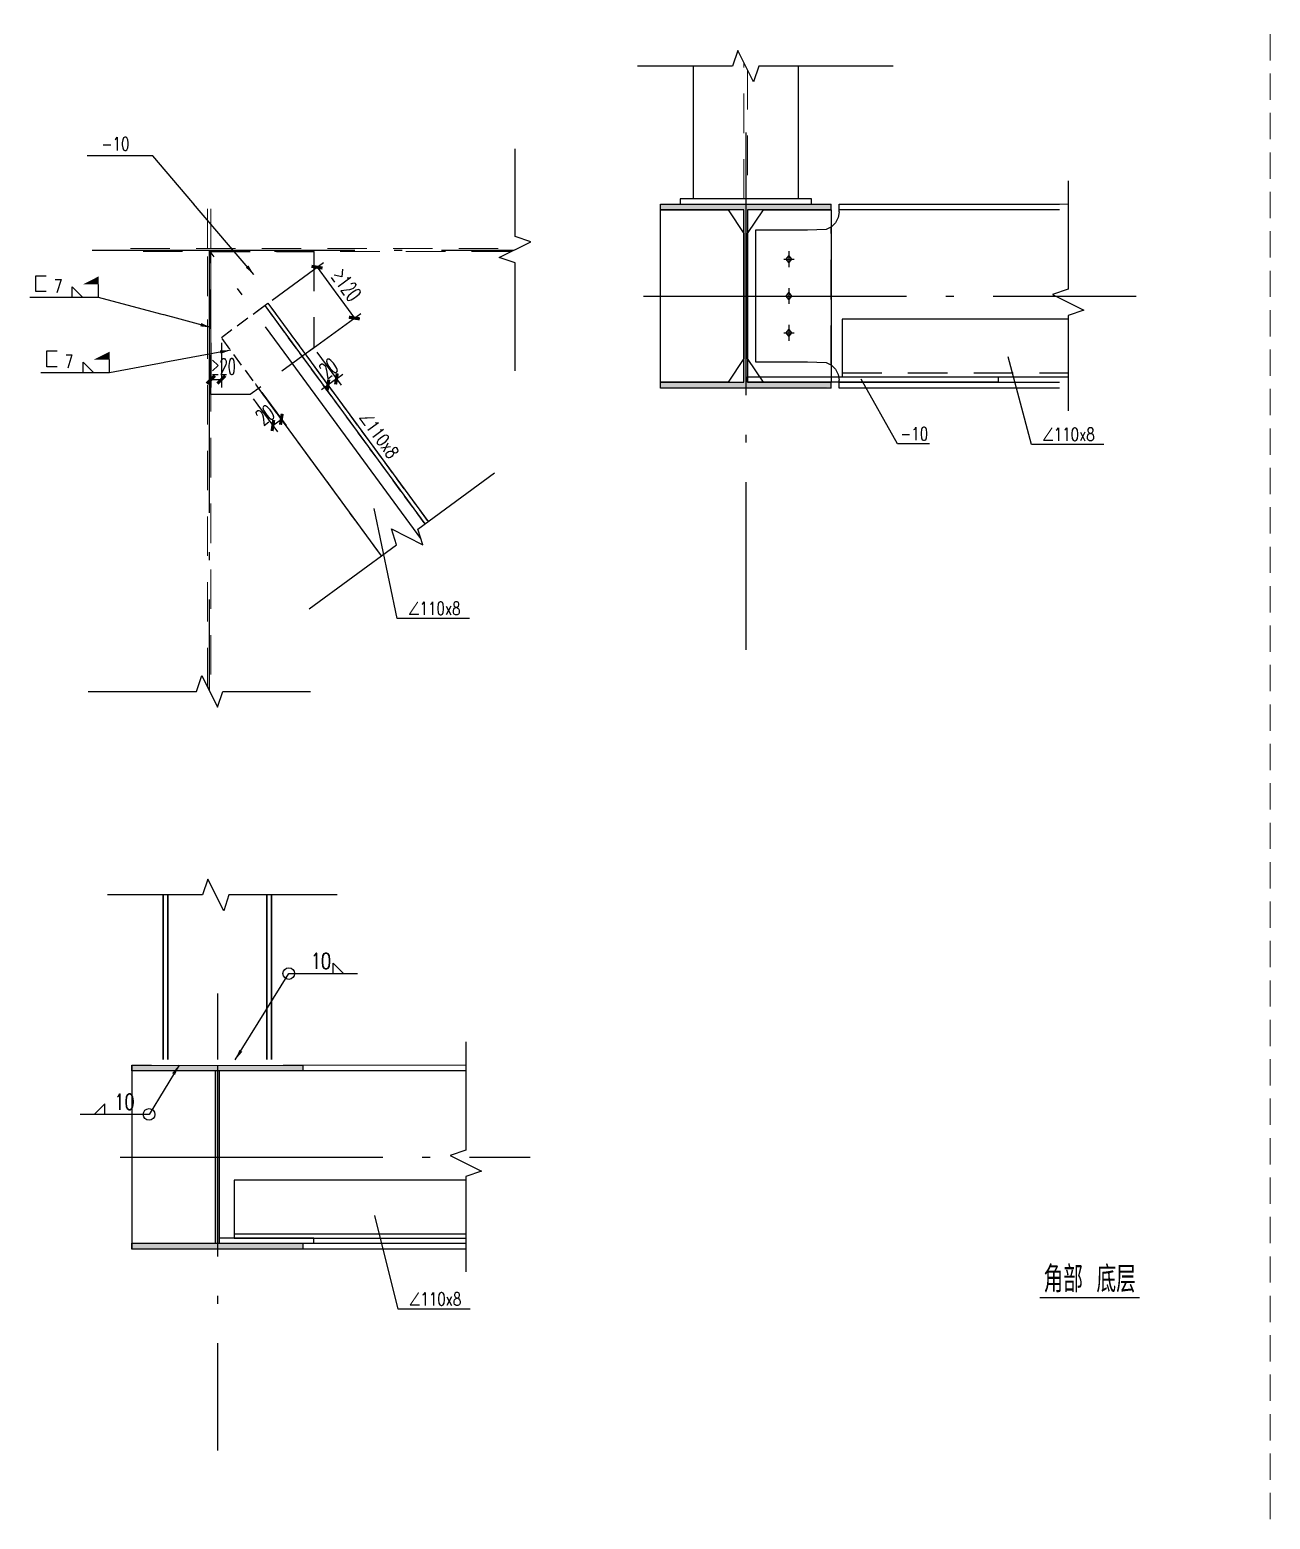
# Model space of a CAD drawing. Header units: millimetres. Extents: x 110450 to 212050, y -76471 to -19021.
# Drawn here: x 155034 to 178641, y -76471 to -48138 of the extents above; entities that cross this region are included whole.
import ezdxf
from ezdxf.enums import TextEntityAlignment as Align

# ---------------------------------------------------------------- set-up
doc = ezdxf.new("R2010")
doc.units = ezdxf.units.MM
doc.header["$LTSCALE"] = 100
for name, pattern in [('2', [5, 1.5, -1, 1.5, -1]), ('CENTER1', [13.3, 10, -1.5, 0.3, -1.5]), ('DASHED', [0.75, 0.5, -0.25]), ('HIDDEN', [0.375, 0.25, -0.125])]:
    doc.linetypes.add(name, pattern=pattern)
for name, color, linetype in [('1', 2, 'Continuous'), ('10', 7, 'Continuous'), ('60', 2, 'Continuous'), ('Continuous Line', 7, 'Continuous'), ('DIM', 144, 'Continuous'), ('LAYERDIM', 1, 'Continuous'), ('TEXT', 7, 'Continuous'), ('字符串标注', 253, 'Continuous'), ('梁构件', 4, 'Continuous'), ('轴线', 21, 'CENTER1'), ('轴线__点划线', 253, 'Continuous')]:
    doc.layers.add(name, color=color, linetype=linetype)
for name, color, linetype, lineweight in [('FRAME', 7, 'Continuous', 13), ('HIDDEN', 11, 'HIDDEN', 13), ('尺寸标注', 9, 'Continuous', 18), ('梁', 4, 'Continuous', 18)]:
    doc.layers.add(name, color=color, linetype=linetype, lineweight=lineweight)
doc.styles.add('hzfs', font='ROMANS-H.shx', dxfattribs={"width": 0.75, "bigfont": 'HZFS.shx'})
doc.styles.add('romans', font='romans.shx', dxfattribs={"width": 0.75})
doc.styles.get("Standard").update_dxf_attribs({"font": 'romans-h.shx', "width": 0.75, "bigfont": 'hzfs.shx'})
doc.styles.add('STANDRAD', font='romans-h.shx', dxfattribs={"width": 0.6, "bigfont": 'hzfs.shx'})
doc.dimstyles.new('10', dxfattribs={"dimtxt": 300, "dimasz": 150, "dimexe": 150, "dimexo": 100, "dimgap": 100, "dimtad": 1, "dimdec": 0, "dimlfac": 0.1, "dimtxsty": 'STANDRAD', "dimblk": 'ARCHTICK', "dimcen": 0.09, "dimclrd": 4, "dimclre": 4, "dimclrt": 7, "dimadec": 0, "dimazin": 0, "dimtfac": 1, "dimtdec": 0, "dimtix": 1, "dimtmove": 2, "dimatfit": 3, "dimldrblk": 'OBLIQUE', "dimfxl": 1, "dimarcsym": 0})
doc.dimstyles.new('ISO-Arrow', dxfattribs={"dimtxt": 300, "dimasz": 200, "dimexe": 100, "dimexo": 50, "dimgap": 50, "dimtad": 1, "dimdec": 0, "dimlfac": 0.2, "dimzin": 0, "dimdsep": 46, "dimtxsty": 'romans', "dimcen": 0.09, "dimclrd": 256, "dimclre": 256, "dimclrt": 7, "dimadec": 0, "dimazin": 0, "dimtfac": 1, "dimtdec": 0, "dimtix": 1, "dimtmove": 2, "dimatfit": 3, "dimfxl": 150, "dimtolj": 1, "dimtzin": 0, "dimarcsym": 0})

# ---------------------------------------------------------------- blocks, each defined once
blk = doc.blocks.new('_ArchTick')
at = {"color": 0, "linetype": 'ByBlock', "const_width": 0.4}
blk.add_lwpolyline([(-0.5, -0.5), (0.5, 0.5)], dxfattribs=at)
blk = doc.blocks.new('*D79')
at = {"layer": 'Defpoints', "color": 0, "ltscale": 5, "transparency": 16777216}
for p in [(159567, -53340), (161211, -53622), (160277, -54307)]:
    blk.add_point(p, dxfattribs=at)
at = {"layer": 'DIM', "color": 4, "lineweight": -2, "ltscale": 5, "transparency": 16777216}
for p, q in [((159647, -53280), (160622, -52566)), ((160501, -52654), (161211, -53622)), ((160357, -54248), (161332, -53534))]:
    blk.add_line(p, q, dxfattribs=at)
at = {"layer": 'DIM', "color": 4, "lineweight": -2, "ltscale": 5, "transparency": 16777216, "xscale": 150, "yscale": 150, "zscale": 150}
for p, rotation in [((160501, -52654), 126.2538377371842), ((161211, -53622), 306.2538377371842)]:
    blk.add_blockref('_ArchTick', p, dxfattribs=dict(at, rotation=rotation))
at = {"layer": 'DIM', "color": 7, "ltscale": 5, "transparency": 16777216, "insert": (161058, -52991), "char_height": 300, "attachment_point": 5, "rotation": 306.2538, "style": 'STANDRAD'}
blk.add_mtext('≥120', dxfattribs=at)
blk = doc.blocks.new('_OBLIQUE')
at = {"color": 0, "linetype": 'ByBlock'}
blk.add_line((-0.5, -0.5), (0.5, 0.5), dxfattribs=at)
blk = doc.blocks.new('*D80')
at = {"layer": 'Defpoints', "color": 0, "ltscale": 5, "transparency": 16777216}
for p in [(158480, -53990), (158680, -53990), (158480, -54794)]:
    blk.add_point(p, dxfattribs=at)
at = {"layer": 'DIM', "color": 4, "lineweight": -2, "ltscale": 5, "transparency": 16777216}
for p, q in [((158480, -54090), (158480, -54944)), ((158680, -54090), (158680, -54944)), ((158680, -54794), (158480, -54794))]:
    blk.add_line(p, q, dxfattribs=at)
at = {"layer": 'DIM', "color": 4, "lineweight": -2, "ltscale": 5, "transparency": 16777216, "xscale": 150, "yscale": 150, "zscale": 150, "rotation": 180}
blk.add_blockref('_ArchTick', (158480, -54794), dxfattribs=at)
at = {"layer": 'DIM', "color": 4, "lineweight": -2, "ltscale": 5, "transparency": 16777216, "xscale": 150, "yscale": 150, "zscale": 150}
blk.add_blockref('_ArchTick', (158680, -54794), dxfattribs=at)
at = {"layer": 'DIM', "color": 7, "ltscale": 5, "transparency": 16777216, "insert": (158717, -54544), "char_height": 300, "attachment_point": 5, "style": 'STANDRAD'}
blk.add_mtext('≥20', dxfattribs=at)
blk = doc.blocks.new('*D81')
at = {"layer": 'Defpoints', "color": 0, "ltscale": 5, "transparency": 16777216}
for p in [(159390, -54958), (159228, -55076), (159822, -55547)]:
    blk.add_point(p, dxfattribs=at)
at = {"layer": 'DIM', "color": 4, "lineweight": -2, "ltscale": 5, "transparency": 16777216}
for p, q in [((159287, -55157), (159749, -55787)), ((159449, -55039), (159911, -55668)), ((159661, -55666), (159822, -55547))]:
    blk.add_line(p, q, dxfattribs=at)
at = {"layer": 'DIM', "color": 4, "lineweight": -2, "ltscale": 5, "transparency": 16777216, "xscale": 150, "yscale": 150, "zscale": 150}
for p, rotation in [((159661, -55666), 216.2538377371866), ((159822, -55547), 36.25383773718661)]:
    blk.add_blockref('_ArchTick', p, dxfattribs=dict(at, rotation=rotation))
at = {"layer": 'DIM', "color": 7, "ltscale": 5, "transparency": 16777216, "insert": (159513, -55464), "char_height": 300, "attachment_point": 5, "rotation": 36.2538, "style": 'STANDRAD'}
blk.add_mtext('20', dxfattribs=at)
blk = doc.blocks.new('*D82')
at = {"layer": 'Defpoints', "color": 0, "ltscale": 5, "transparency": 16777216}
for p in [(160277, -54307), (160438, -54189), (160709, -54897)]:
    blk.add_point(p, dxfattribs=at)
at = {"layer": 'DIM', "color": 4, "lineweight": -2, "ltscale": 5, "transparency": 16777216}
for p, q in [((160336, -54388), (160798, -55018)), ((160497, -54270), (160959, -54900)), ((160709, -54897), (160588, -54986)), ((160870, -54779), (160709, -54897)), ((160870, -54779), (160991, -54690))]:
    blk.add_line(p, q, dxfattribs=at)
at = {"layer": 'DIM', "color": 4, "lineweight": -2, "ltscale": 5, "transparency": 16777216, "xscale": 150, "yscale": 150, "zscale": 150}
for p, rotation in [((160870, -54779), 216.2538377367563), ((160709, -54897), 36.25383773675632)]:
    blk.add_blockref('_ArchTick', p, dxfattribs=dict(at, rotation=rotation))
at = {"layer": 'DIM', "color": 7, "ltscale": 5, "transparency": 16777216, "insert": (160722, -54577), "char_height": 300, "attachment_point": 5, "rotation": 36.2538, "style": 'STANDRAD'}
blk.add_mtext('20', dxfattribs=at)

msp = doc.modelspace()

# ---------------------------------------------------------------- hatches: boundary and pattern name
at = {"layer": 'DIM', "ltscale": 5}
h = msp.add_hatch(color=127, dxfattribs=at)
h.dxf.hatch_style = 1
h.paths.add_polyline_path([(170268.2, -54826.1), (170268.2, -54936.1), (167034.4, -54952.4), (167034.4, -54842.4), (168624.4, -54842.4), (168624.4, -51562.4), (167034.4, -51562.4), (167034.4, -51452.4), (170284.4, -51452.4), (170284.4, -51562.4), (168694.4, -51562.4), (168694.4, -54842.4)])
h = msp.add_hatch(color=127, dxfattribs=at)
h.dxf.hatch_style = 1
h.paths.add_polyline_path([(160229.4, -71221.7), (160229.4, -71331.7), (156979.4, -71331.7), (156979.4, -71221.7), (158569.4, -71221.7), (158569.4, -67941.7), (156979.4, -67941.7), (156979.4, -67831.7), (160229.4, -67831.7), (160229.4, -67941.7), (158639.4, -67941.7), (158639.4, -71221.7)])

# ---------------------------------------------------------------- linework, layer by layer
at = {"linetype": '2', "ltscale": 5, "extrusion": (-7.49644e-08, 4.49787e-08, 1)}
msp.add_line((170497.2, -54665.4), (174794.7, -54666.1), dxfattribs=at)
at = {"ltscale": 5}
for points in [[(155349.1, -53115.5), (155149.1, -53115.5), (155149.1, -52815.5), (155349.1, -52815.5)], [(155556.7, -54547.8), (155356.7, -54547.8), (155356.7, -54247.8), (155556.7, -54247.8)]]:
    msp.add_lwpolyline(points, dxfattribs=at)
at = {"linetype": '2', "ltscale": 5}
msp.add_lwpolyline([(174794.7, -53642.4), (170497.4, -53642.4), (170497.2, -54742.4), (174794.7, -54742.4)], dxfattribs=at)
at = {"layer": '10', "ltscale": 5}
for p, q in [((169481.7, -52352.4), (169481.7, -52652.4)), ((169381.7, -52502.4), (169581.7, -52502.4)), ((169381.7, -53202.4), (169581.7, -53202.4)), ((169481.7, -53052.4), (169481.7, -53352.4)), ((169481.7, -53752.4), (169481.7, -54052.4)), ((169381.7, -53902.4), (169581.7, -53902.4))]:
    msp.add_line(p, q, dxfattribs=at)
at = {"layer": '10', "color": 1, "ltscale": 5}
for p, q in [((169431.7, -52502.4), (169481.7, -52437.4)), ((169481.7, -52567.4), (169431.7, -52502.4)), ((169481.7, -52437.4), (169531.7, -52502.4)), ((169531.7, -52502.4), (169481.7, -52567.4)), ((169431.7, -53202.4), (169481.7, -53137.4)), ((169481.7, -53267.4), (169431.7, -53202.4)), ((169481.7, -53137.4), (169531.7, -53202.4)), ((169531.7, -53202.4), (169481.7, -53267.4)), ((169431.7, -53902.4), (169481.7, -53837.4)), ((169481.7, -53967.4), (169431.7, -53902.4)), ((169481.7, -53837.4), (169531.7, -53902.4)), ((169531.7, -53902.4), (169481.7, -53967.4))]:
    msp.add_line(p, q, dxfattribs=at)
at = {"layer": '10', "ltscale": 5}
for centre, start, end in [((169481.7, -52502.4), 0, 180), ((169481.7, -52502.4), 180, 0), ((169481.7, -53202.4), 0, 180), ((169481.7, -53202.4), 180, 0), ((169481.7, -53902.4), 0, 180), ((169481.7, -53902.4), 180, 0)]:
    msp.add_arc(centre, 7.5, start, end, dxfattribs=at)
at = {"layer": '60', "ltscale": 5, "extrusion": (4.37114e-08, -4.37114e-08, 1)}
msp.add_line((167659.4, -48830.6), (167659.4, -51352.4), dxfattribs=at)
at = {"layer": '60', "ltscale": 5, "extrusion": (-1, -4.37114e-08, 1.74846e-07)}
msp.add_line((169659.4, -48830.6), (169659.4, -51352.4), dxfattribs=at)
at = {"layer": '60', "ltscale": 5, "extrusion": (1, 2.22045e-16, -8.43216e-09)}
for p, q in [((157574.4, -67731.7), (157574.4, -64595.6)), ((159546.4, -67731.7), (159546.4, -64595.6))]:
    msp.add_line(p, q, dxfattribs=at)
at = {"layer": '60', "ltscale": 5, "extrusion": (-1.54543e-07, -9.27259e-08, -1)}
for p, q in [((157574.4, -64595.6), (157574.4, -67731.7)), ((157662.4, -67731.7), (157662.4, -64595.6)), ((159546.4, -64595.6), (159546.4, -67731.7)), ((159634.4, -67731.7), (159634.4, -64595.6))]:
    msp.add_line(p, q, dxfattribs=at)
at = {"layer": '60', "ltscale": 5, "extrusion": (-1, -2.22045e-16, 3.09086e-08)}
for p, q in [((157662.4, -64595.6), (157662.4, -67731.7)), ((159634.4, -64595.6), (159634.4, -67731.7))]:
    msp.add_line(p, q, dxfattribs=at)
at = {"layer": '60', "ltscale": 5}
msp.add_line((158925.5, -71041.7), (163332.9, -71041.7), dxfattribs=at)
for points in [[(174794.7, -53642.4), (170497.4, -53642.4), (170497.2, -54742.4), (174794.7, -54742.4)], [(163332.9, -70021.7), (158925.7, -70021.7), (158925.5, -71121.7), (163332.9, -71121.7)]]:
    msp.add_lwpolyline(points, dxfattribs=at)
at = {"layer": 'Continuous Line', "color": 7, "ltscale": 5}
msp.add_line((170284.4, -51562.4), (170284.4, -54842.4), dxfattribs=at)
at = {"layer": 'Continuous Line', "ltscale": 5}
msp.add_lwpolyline([(169909.4, -51452.4), (169909.4, -51352.4), (167409.4, -51352.4), (167409.4, -51452.4)], close=True, dxfattribs=at)
at = {"layer": 'DIM', "ltscale": 5}
for p, q in [((156344.2, -53230.3), (156344.2, -52980.3)), ((156044.2, -53230.3), (155844.2, -53030.3)), ((155844.2, -53230.3), (155844.2, -53030.3)), ((156251.8, -54662.6), (156051.8, -54462.6)), ((156051.8, -54662.6), (156051.8, -54462.6)), ((156551.8, -54662.6), (156551.8, -54412.6)), ((161007.4, -66090.8), (160807.4, -65890.8)), ((160807.4, -66090.8), (160807.4, -65890.8)), ((156260.3, -68770.6), (156460.3, -68570.6)), ((156460.3, -68770.6), (156460.3, -68570.6))]:
    msp.add_line(p, q, dxfattribs=at)
for points in [[(173460.9, -54842.4), (168694.4, -54842.4), (168694.4, -54742.4), (173460.9, -54742.4)], [(158639.4, -71221.7), (160437.9, -71221.7), (160437.9, -71121.7), (158639.4, -71121.7)]]:
    msp.add_lwpolyline(points, close=True, dxfattribs=at)
at = {"layer": 'DIM', "linetype": 'ByBlock', "ltscale": 5}
for centre in [(159963.4, -66090.8), (157304.3, -68770.6)]:
    msp.add_circle(centre, 110.7, dxfattribs=at)
at = {"layer": 'DIM', "ltscale": 5}
for points in [[(156344.2, -52980.3), (156044.2, -52980.3), (156344.2, -52830.3)], [(156551.8, -54412.6), (156251.8, -54412.6), (156551.8, -54262.6)]]:
    msp.add_solid(points, dxfattribs=at)
at = {"layer": 'HIDDEN', "linetype": '2', "ltscale": 5, "extrusion": (-1.19249e-08, -4.37114e-08, -1)}
for p, q in [((168623.9, -51352.4), (168623.9, -48759.6)), ((168694.9, -48901.6), (168694.9, -51352.4))]:
    msp.add_line(p, q, dxfattribs=at)
at = {"layer": 'LAYERDIM', "color": 6}
msp.add_line((174255.1, -72255.2), (176155.1, -72255.2), dxfattribs=at)
at = {"layer": '字符串标注', "color": 7, "ltscale": 5}
for p, q in [((174096, -56028.1), (173654.2, -54359.1)), ((171548.4, -56017), (170858.5, -54784.2)), ((172154.9, -56017), (171548.4, -56017)), ((175471.6, -56028.1), (174096, -56028.1)), ((162027.4, -59339.1), (161585.6, -57245.7)), ((163403, -59339.1), (162027.4, -59339.1)), ((162042.8, -72477.4), (161601, -70695.3)), ((163418.4, -72477.4), (162042.8, -72477.4))]:
    msp.add_line(p, q, dxfattribs=at)
at = {"layer": '尺寸标注', "color": 7, "ltscale": 5}
for p, q in [((170434.4, -51452.4), (174794.7, -51452.4)), ((156979.4, -67831.7), (163332.9, -67831.7))]:
    msp.add_line(p, q, dxfattribs=at)
at = {"layer": '梁', "color": 3, "linetype": 'HIDDEN', "ltscale": 20}
msp.add_line((178640.7, -76470.8), (178640.7, -47745.8), dxfattribs=at)
at = {"layer": '梁构件', "ltscale": 5}
for p, q in [((167034.4, -51562.4), (167034.4, -51452.4)), ((167034.4, -51452.4), (170284.4, -51452.4)), ((168624.4, -51562.4), (167034.4, -51562.4)), ((168624.4, -54842.4), (168624.4, -51562.4)), ((170284.4, -51562.4), (168694.4, -51562.4)), ((168694.4, -51562.4), (168694.4, -54842.4)), ((170284.4, -51562.4), (170284.4, -51452.4)), ((170434.4, -51452.4), (174632, -51452.4)), ((170434.4, -51602.4), (170434.4, -51452.4)), ((174632, -51562.4), (170434.4, -51562.4)), ((170367.5, -51808.1), (170290.1, -51885.5)), ((170417.3, -51710.5), (170367.5, -51808.1)), ((170434.4, -51602.4), (170417.3, -51710.5)), ((169834.4, -51952.4), (168844.4, -51952.4)), ((168844.4, -51952.4), (168844.4, -54452.4)), ((170192.5, -51935.2), (169834.4, -51952.4)), ((170290.1, -51885.5), (170192.5, -51935.2)), ((168844.4, -54452.4), (169834.4, -54452.4)), ((169834.4, -54452.4), (170192.5, -54469.5)), ((170192.5, -54469.5), (170290.1, -54519.2)), ((170290.1, -54519.2), (170367.5, -54596.6)), ((170367.5, -54596.6), (170417.3, -54694.2)), ((167034.4, -54952.4), (167034.4, -54842.4)), ((167034.4, -54842.4), (168624.4, -54842.4)), ((170284.4, -54952.4), (167034.4, -54952.4)), ((168694.4, -54842.4), (170284.4, -54842.4)), ((170284.4, -54952.4), (170284.4, -54842.4)), ((170417.3, -54694.2), (170434.4, -54802.4)), ((170434.4, -54952.4), (170434.4, -54802.4)), ((170434.4, -54842.4), (174632, -54842.4)), ((174632, -54952.4), (170434.4, -54952.4))]:
    msp.add_line(p, q, dxfattribs=at)
at = {"layer": '梁构件', "color": 2, "ltscale": 5}
for p, q in [((167034.4, -51562.4), (168324.4, -51562.4)), ((167034.4, -54842.4), (167034.4, -51562.4)), ((168324.4, -51562.4), (168624.4, -52012.4)), ((168694.4, -52012.4), (168994.4, -51562.4)), ((168994.4, -51562.4), (170284.4, -51562.4)), ((170284.4, -51562.4), (170284.4, -51888.4)), ((168624.4, -52012.4), (168624.4, -54392.4)), ((168694.4, -54392.4), (168694.4, -52012.4)), ((168624.4, -54392.4), (168324.4, -54842.4)), ((168994.4, -54842.4), (168694.4, -54392.4)), ((170284.4, -54516.3), (170284.4, -54842.4)), ((168324.4, -54842.4), (167034.4, -54842.4)), ((170284.4, -54842.4), (168994.4, -54842.4))]:
    msp.add_line(p, q, dxfattribs=at)
at = {"layer": '梁构件', "color": 2, "linetype": '2', "ltscale": 5}
msp.add_line((170284.4, -54516.3), (170284.4, -51888.4), dxfattribs=at)
at = {"layer": '梁构件', "color": 7, "ltscale": 5}
for p, q in [((156979.4, -67831.7), (156979.4, -71331.7)), ((163332.9, -67941.7), (156979.4, -67941.7)), ((156979.4, -71221.7), (163332.9, -71221.7)), ((163332.9, -71331.7), (156979.4, -71331.7))]:
    msp.add_line(p, q, dxfattribs=at)
msp.add_lwpolyline([(159446.2, -71221.7), (160229.4, -71221.7), (160229.4, -71331.7), (156979.4, -71331.7), (156979.4, -71221.7), (158569.4, -71221.7), (158569.4, -67941.7), (156979.4, -67941.7), (156979.4, -67831.7), (160229.4, -67831.7), (160229.4, -67941.7), (158639.4, -67941.7), (158639.4, -71221.7), (160229.4, -71221.7)], dxfattribs=at)
at = {"layer": '轴线', "ltscale": 5, "extrusion": (0, -1, 2.22045e-16)}
for p, q in [((168659.4, -50091.5), (168659.4, -59934.4)), ((158604.4, -66470.8), (158604.4, -75161.7))]:
    msp.add_line(p, q, dxfattribs=at)
at = {"layer": '轴线', "ltscale": 5}
for p, q in [((166716.7, -53202.4), (176091.7, -53202.4)), ((156754.9, -69581.7), (164556.1, -69581.7))]:
    msp.add_line(p, q, dxfattribs=at)
at = {"layer": '轴线__点划线', "color": 7, "ltscale": 5}
for points in [[(171468.1, -48830.6), (168909.4, -48830.6), (168809.4, -49130.6), (168509.4, -48530.6), (168409.4, -48830.6), (166596.7, -48830.6)], [(174794.7, -51013.6), (174794.7, -53072.3), (174494.7, -53172.3), (175094.7, -53472.3), (174794.7, -53572.3), (174794.7, -55385)], [(160354.2, -59150.1), (162014.4, -57932.7), (161917.6, -57631.6), (162514.4, -57938), (162417.6, -57637), (163879.4, -56565)], [(160883.2, -64595.6), (158824.4, -64595.6), (158724.4, -64895.6), (158424.4, -64295.6), (158324.4, -64595.6), (156511.7, -64595.6)], [(163332.9, -67392.9), (163332.9, -69451.6), (163032.9, -69551.7), (163632.9, -69851.6), (163332.9, -69951.6), (163332.9, -71764.4)]]:
    msp.add_lwpolyline(points, dxfattribs=at)

# ---------------------------------------------------------------- texts
at = {"layer": '1', "style": 'hzfs', "width": 0.75}
msp.add_text('角部 底层', height=500, dxfattribs=at).set_placement((175205.1, -71905.2), align=Align.MIDDLE_CENTER)
at = {"layer": 'TEXT', "color": 7, "ltscale": 5, "width": 0.75}
msp.add_text('-10', height=250, dxfattribs=at).set_placement((156666.7, -50306.9), align=Align.MIDDLE_CENTER)
at = {"layer": 'TEXT', "ltscale": 5, "width": 0.75}
for s, height, p in [('7', 250, (155493.4, -53140.3)), ('7', 250, (155700.9, -54572.6)), ('10', 300, (160382.4, -66000.8)), ('10', 300, (156644.2, -68680.6))]:
    msp.add_text(s, height=height, dxfattribs=at).set_placement(p)
at = {"layer": '字符串标注', "color": 7, "ltscale": 5, "width": 0.75}
msp.add_text('∠110x8', height=250, rotation=306.25384, dxfattribs=at).set_placement((161582.9, -55919.1), align=Align.CENTER)
for s, p in [('-10', (171867.1, -55947.1)), ('∠110x8', (174804.7, -55958.1)), ('∠110x8', (162736, -59269.1)), ('∠110x8', (162751.4, -72407.4))]:
    msp.add_text(s, height=250, dxfattribs=at).set_placement(p, align=Align.CENTER)

# ---------------------------------------------------------------- wipeouts: each hides what was drawn before it
at = {"ltscale": 5}
msp.add_wipeout([(159228.3, -55076.2), (158479.9, -55076.2), (158479.9, -52357.9), (160437.9, -52357.9), (160437.9, -54189.2)], dxfattribs=at).dxf.layer = 'FRAME'

# ---------------------------------------------------------------- next in the draw order: linework, layer by layer
at = {"layer": '60', "ltscale": 5, "extrusion": (-8.06022e-08, 3.38529e-08, 1)}
msp.add_line((159504.8, -53385.2), (162551.7, -57538.6), dxfattribs=at)
at = {"layer": '60', "linetype": 'DASHED', "ltscale": 5, "extrusion": (-8.06022e-08, 3.38529e-08, 1)}
msp.add_line((159504.8, -53385.2), (162551.7, -57538.6), dxfattribs=at)
at = {"layer": '60', "ltscale": 5}
msp.add_lwpolyline([(161726.1, -58144.1), (158679.9, -53990.3), (159566.8, -53339.6), (162613.1, -57493.6)], dxfattribs=at)

# ---------------------------------------------------------------- next in the draw order: dimensions: what is measured, and where the dimension line sits
at = {"layer": 'DIM', "ltscale": 5}
dim = msp.add_linear_dim(base=(160708.9, -54896.9), p1=(160437.9, -54189.2), p2=(160276.6, -54307.5), angle=216.25384, dimstyle='10', dxfattribs=at)
dim.commit()
dim.dimension.update_dxf_attribs({"geometry": '*D82', "text_midpoint": (160722.3, -54577), "dimtype": 129})

# ---------------------------------------------------------------- next in the draw order: wipeouts: each hides what was drawn before it
at = {"ltscale": 5}
msp.add_wipeout([(157354.4, -67831.7), (159854.4, -67831.7), (159854.4, -67731.7), (157354.4, -67731.7)], dxfattribs=at).dxf.layer = 'DIM'

# ---------------------------------------------------------------- next in the draw order: leaders
at = {"layer": 'DIM', "color": 0, "ltscale": 5}
for points in [[(158945.5, -67731.7), (159963.4, -66090.8), (161273.2, -66090.8)], [(157874.8, -67831.7), (157304.3, -68770.6), (155994.5, -68770.6)]]:
    msp.add_leader(points, dimstyle='ISO-Arrow', dxfattribs=at)

# ---------------------------------------------------------------- next in the draw order: wipeouts: each hides what was drawn before it
at = {"ltscale": 5}
for points in [[(156949.4, -53202.4), (164270.1, -53202.4), (164270.1, -52569.7), (163970.1, -52469.7), (164570.1, -52169.7), (164270.1, -52069.7), (164270.1, -51452.4), (156949.4, -51452.4)], [(157574.4, -53402.4), (157574.4, -60723), (158207.1, -60723), (158307.1, -60423), (158607.1, -61023), (158707.1, -60723), (159324.4, -60723), (159324.4, -53402.4)]]:
    msp.add_wipeout(points, dxfattribs=at).dxf.layer = 'DIM'

# ---------------------------------------------------------------- next in the draw order: linework, layer by layer
at = {"linetype": '2', "ltscale": 5}
msp.add_lwpolyline([(159228.3, -55076.2), (158479.9, -55076.2), (158479.9, -52357.9), (160437.9, -52357.9), (160437.9, -54189.2)], close=True, dxfattribs=at)
at = {"layer": '60', "linetype": 'DASHED', "ltscale": 5}
msp.add_lwpolyline([(161726.1, -58144.1), (158679.9, -53990.3), (159566.8, -53339.6), (162613.1, -57493.6)], dxfattribs=at)
at = {"layer": 'HIDDEN', "linetype": '2', "ltscale": 5}
for p, q in [((158418.9, -52296.9), (158418.9, -51452.4)), ((158479.9, -52296.9), (158479.9, -51452.4)), ((158418.9, -53202.4), (158418.9, -52357.9)), ((158479.9, -53202.4), (158479.9, -52357.9))]:
    msp.add_line(p, q, dxfattribs=at)
at = {"layer": 'HIDDEN', "linetype": '2', "ltscale": 5, "extrusion": (0, -4.44089e-16, -1)}
for p, q in [((156949.4, -52296.9), (164315.7, -52296.9)), ((164193.7, -52357.9), (156949.4, -52357.9))]:
    msp.add_line(p, q, dxfattribs=at)
at = {"layer": 'HIDDEN', "linetype": '2', "ltscale": 5, "extrusion": (-4.44089e-16, 8.15779e-32, -1)}
for p, q in [((158418.9, -60646.7), (158418.9, -53402.4)), ((158479.9, -53402.4), (158479.9, -60768.7))]:
    msp.add_line(p, q, dxfattribs=at)
at = {"layer": '轴线', "ltscale": 5, "extrusion": (0, -4.44089e-16, -1)}
for p, q in [((156219.2, -52327.4), (164254.7, -52327.4)), ((158449.4, -52327.4), (158449.4, -60707.7))]:
    msp.add_line(p, q, dxfattribs=at)
at = {"layer": '轴线', "ltscale": 5}
msp.add_line((162475.7, -57817.8), (158449.4, -52327.4), dxfattribs=at)
at = {"layer": '轴线__点划线', "color": 7, "ltscale": 5}
for points in [[(164270.1, -54628.4), (164270.1, -52569.7), (163970.1, -52469.7), (164570.1, -52169.7), (164270.1, -52069.7), (164270.1, -50403)], [(156148.3, -60723), (158207.1, -60723), (158307.1, -60423), (158607.1, -61023), (158707.1, -60723), (160373.8, -60723)]]:
    msp.add_lwpolyline(points, dxfattribs=at)

# ---------------------------------------------------------------- next in the draw order: dimensions: what is measured, and where the dimension line sits
at = {"layer": 'DIM', "ltscale": 5}
dim = msp.add_aligned_dim(p1=(159566.8, -53339.6), p2=(160276.6, -54307.5), distance=1158.6, text='≥<>', dimstyle='10', dxfattribs=at)
dim.commit()
dim.dimension.update_dxf_attribs({"geometry": '*D79', "text_midpoint": (161057.6, -52990.5)})
dim = msp.add_linear_dim(base=(158479.9, -54794.1), p1=(158679.9, -53990.3), p2=(158479.9, -53990.3), text='≥20', dimstyle='10', dxfattribs=at)
dim.commit()
dim.dimension.update_dxf_attribs({"geometry": '*D80', "text_midpoint": (158716.9, -54544.1), "dimtype": 128})
dim = msp.add_linear_dim(base=(159821.8, -55547.4), p1=(159228.3, -55076.2), p2=(159389.5, -54958), angle=36.25384, dimstyle='10', dxfattribs=at)
dim.commit()
dim.dimension.update_dxf_attribs({"geometry": '*D81', "text_midpoint": (159512.7, -55464.1), "dimtype": 129})

# ---------------------------------------------------------------- next in the draw order: leaders
at = {"layer": 'DIM', "color": 0, "ltscale": 5}
for points in [[(159301.2, -52795.7), (157377.5, -50536.5), (156128.9, -50537.4)], [(158479.9, -53799.4), (156344.2, -53230.3), (155034.4, -53230.3)], [(158857.5, -54232.5), (156551.8, -54662.6), (155242, -54662.6)]]:
    msp.add_leader(points, dimstyle='ISO-Arrow', dxfattribs=at)

doc.saveas('drawing.dxf')
